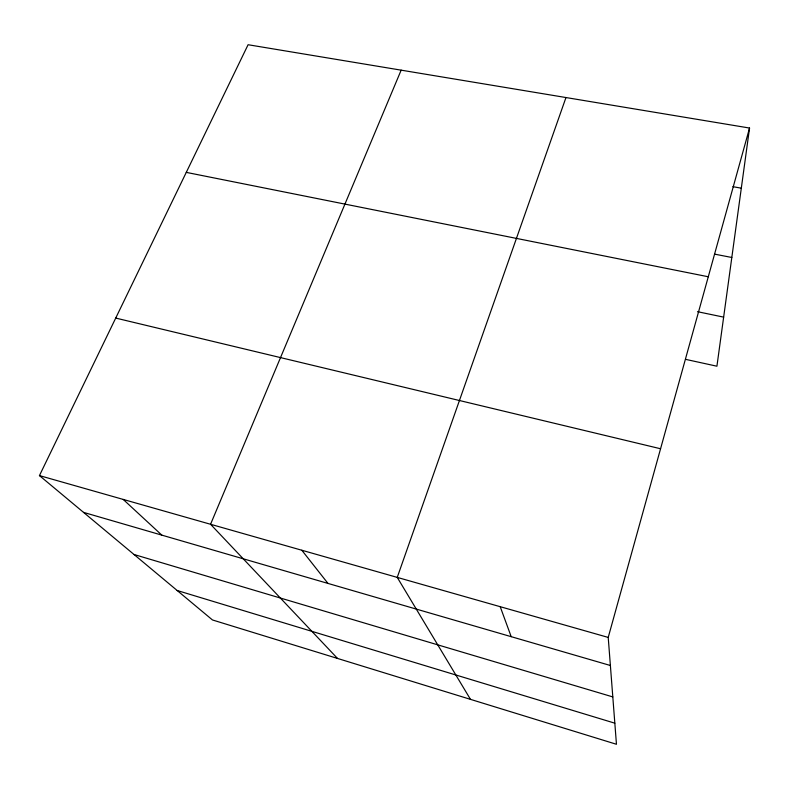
<?xml version="1.0" encoding="UTF-8"?>
<svg xmlns="http://www.w3.org/2000/svg" width="789" height="789" viewBox="0 0 789 789"><rect width="100%" height="100%" fill="white"/><g stroke="black" fill="none" stroke-linecap="round" stroke-linejoin="round"><path stroke-width="1.18" d="M749.55 128.045L608.22 637.423L616.456 744.274L212.468 619.957L39.45 475.589L248.091 44.726L749.55 128.045L716.925 366.214L685.759 359.389M565.969 97.54L397.242 577.39L470.471 699.35M401.157 70.152L210.564 524.271L337.534 658.45M732.863 186.668L741.315 188.186M715.012 254.216L731.817 257.48M186.273 172.377L708.285 276.761M697.476 311.685L723.651 317.129M115.717 318.075L660.571 448.754M39.45 475.589L608.22 637.423M83.535 512.377L610.39 665.502M134.002 554.489L612.806 696.914M177.16 590.497L614.828 723.178M123.183 499.407L161.814 535.12M301.822 550.239L327.977 583.416M500.206 606.692L511.193 636.664"/></g></svg>
